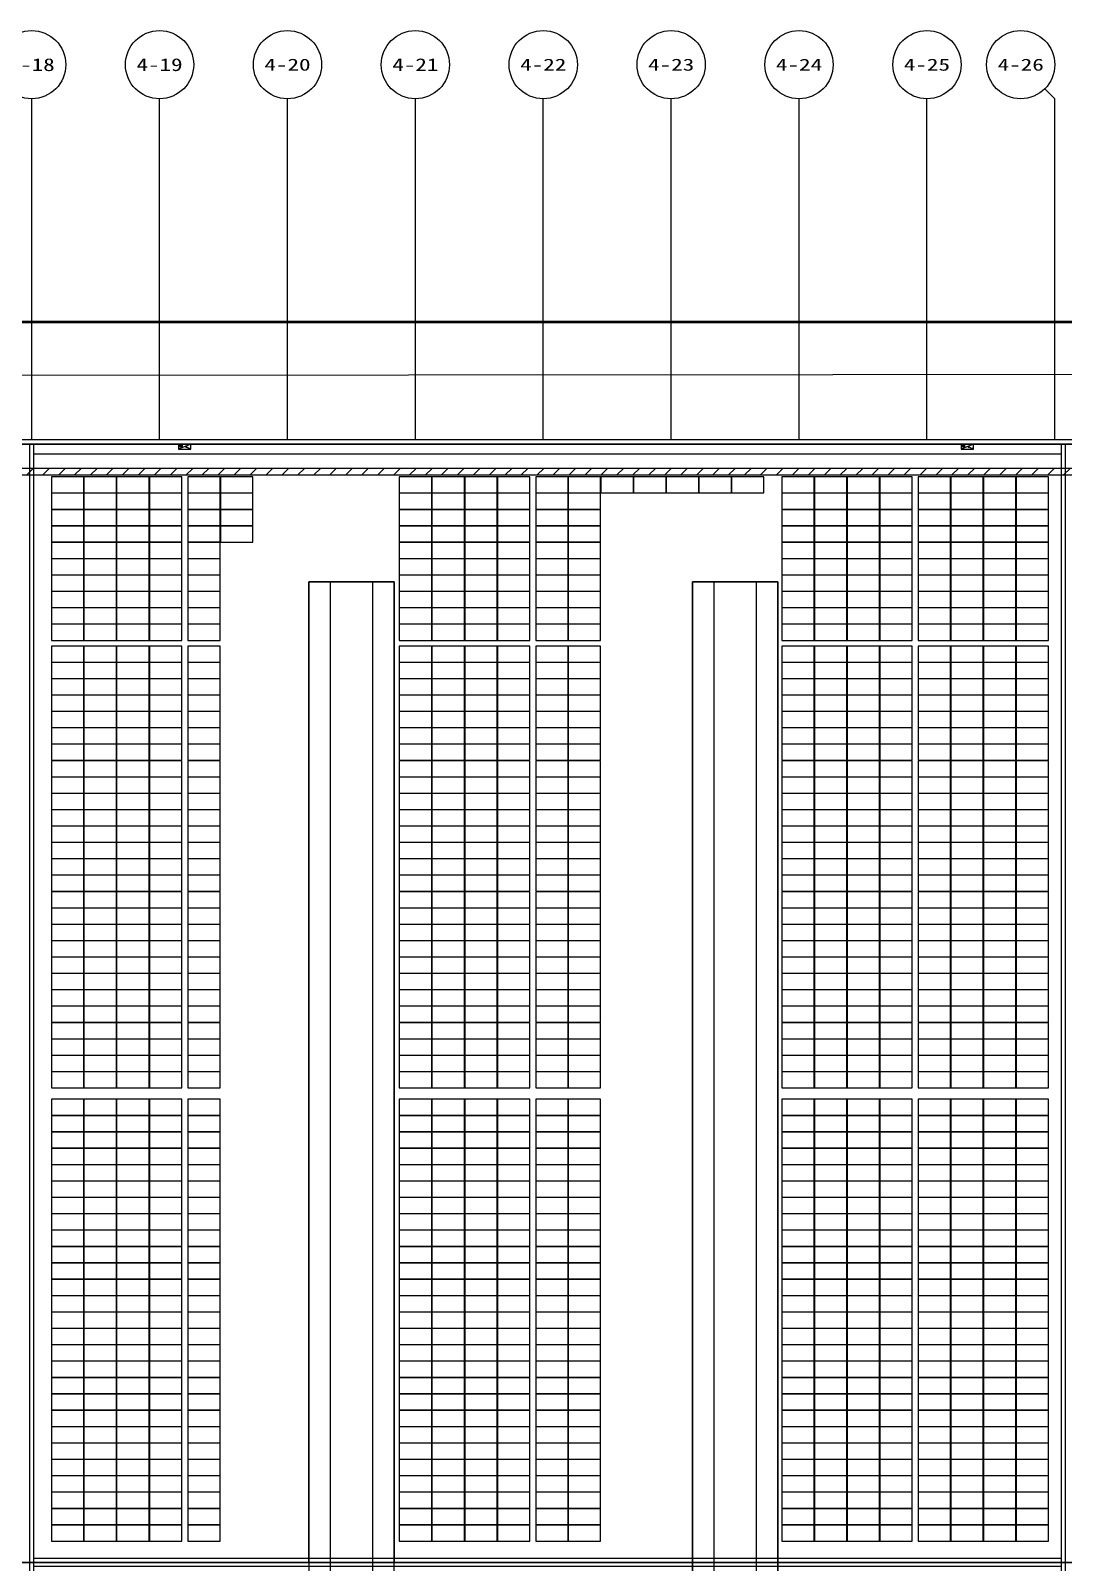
# Model space of a CAD drawing. Header units: metres. Extents: x 1218 to 2690, y 1163 to 1758.
# Drawn here: x 1889.1 to 1961.8, y 1415.1 to 1522.9 of the extents above; entities that cross this region are included whole.
import ezdxf
from ezdxf.enums import TextEntityAlignment as Align

# ---------------------------------------------------------------- set-up
doc = ezdxf.new("R2010")
doc.units = ezdxf.units.M
for name, color, linetype in [('AXIS', 3, 'Continuous'), ('AXIS_TEXT', 7, 'Continuous'), ('WALL', 9, 'Continuous'), ('单元区域外轮廓', 7, 'ByLayer'), ('屋脊线', 7, 'ByLayer'), ('接线图文字', 7, 'Continuous'), ('电缆通道', 7, 'ByLayer'), ('组件', 7, 'ByLayer'), ('运维走道板', 1, 'Continuous'), ('逆变器', 7, 'ByLayer'), ('障碍物', 7, 'ByLayer')]:
    doc.layers.add(name, color=color, linetype=linetype)
doc.styles.add('COMPLEX', font='COMPLEX')

# ---------------------------------------------------------------- blocks, each defined once
blk = doc.blocks.new('_AXISO')
blk.add_circle((0, 0), 0.5)
at = {"layer": 'AXIS_TEXT', "style": 'COMPLEX', "width": 1.041667}
blk.add_attdef('A', text='', height=0.56, dxfattribs=at).set_placement((-0.25, -0.28), (0.25, -0.28), align=Align.FIT)
blk = doc.blocks.new('DT1')
at = {"layer": 'AXIS', "color": 252, "true_color": 0x939598}
for p, q in [((753057, 2047807), (753760, 2047104)), ((681760, 2023104), (681760, 2047104)), ((690760, 2023104), (690760, 2047104)), ((699760, 2023104), (699760, 2047104)), ((708760, 2023104), (708760, 2047104)), ((717760, 2023104), (717760, 2047104)), ((726760, 2023104), (726760, 2047104)), ((735760, 2023104), (735760, 2047104)), ((744760, 2023104), (744760, 2047104)), ((753760, 2023104), (753760, 2047104))]:
    blk.add_line(p, q, dxfattribs=at)
at = {"layer": 'WALL'}
for p, q in [((1243660, 2023104), (77860, 2023104)), ((1243360, 2022804), (78160, 2022804)), ((681910, 1944104), (754210, 1944104))]:
    blk.add_line(p, q, dxfattribs=at)
for points in [[(681910, 1865404), (681910, 2022804), (681610, 2022804), (681610, 1865404)], [(754510, 1865404), (754510, 2022804), (754210, 2022804), (754210, 1865404)], [(707260, 1875104), (707260, 2013104), (701260, 2013104), (701260, 1875104)], [(734260, 1875104), (734260, 2013104), (728260, 2013104), (728260, 1875104)], [(681910, 1944404), (754210, 1944404), (754210, 1943804), (681910, 1943804)]]:
    blk.add_lwpolyline(points, close=True, dxfattribs=at)
for points in [[(754210, 2022104), (681910, 2022104)], [(705760, 1875104), (705760, 2013104), (702760, 2013104), (702760, 1875104), (705760, 1875104)], [(732760, 1875104), (732760, 2013104), (729760, 2013104), (729760, 1875104), (732760, 1875104)]]:
    blk.add_lwpolyline(points, dxfattribs=at)
at = {"layer": 'AXIS', "color": 252, "true_color": 0x939598}
ref = blk.add_blockref('_AXISO', (681760, 2049504), dxfattribs=dict(at, xscale=4800, yscale=4800, zscale=4800))
ref.add_attrib('A', '4-18', dxfattribs={"layer": 'AXIS_TEXT', "height": 894.9}).set_placement((680141, 2049056), (683379, 2049056), align=Align.FIT)
ref = blk.add_blockref('_AXISO', (690760, 2049504), dxfattribs=dict(at, xscale=4800, yscale=4800, zscale=4800))
ref.add_attrib('A', '4-19', dxfattribs={"layer": 'AXIS_TEXT', "height": 894.9}).set_placement((689141, 2049056), (692379, 2049056), align=Align.FIT)
ref = blk.add_blockref('_AXISO', (699760, 2049504), dxfattribs=dict(at, xscale=4800, yscale=4800, zscale=4800))
ref.add_attrib('A', '4-20', dxfattribs={"layer": 'AXIS_TEXT', "height": 843.2}).set_placement((698134, 2049082), (701386, 2049082), align=Align.FIT)
ref = blk.add_blockref('_AXISO', (708760, 2049504), dxfattribs=dict(at, xscale=4800, yscale=4800, zscale=4800))
ref.add_attrib('A', '4-21', dxfattribs={"layer": 'AXIS_TEXT', "height": 894.9}).set_placement((707141, 2049056), (710379, 2049056), align=Align.FIT)
ref = blk.add_blockref('_AXISO', (717760, 2049504), dxfattribs=dict(at, xscale=4800, yscale=4800, zscale=4800))
ref.add_attrib('A', '4-22', dxfattribs={"layer": 'AXIS_TEXT', "height": 843.2}).set_placement((716134, 2049082), (719386, 2049082), align=Align.FIT)
ref = blk.add_blockref('_AXISO', (726760, 2049504), dxfattribs=dict(at, xscale=4800, yscale=4800, zscale=4800))
ref.add_attrib('A', '4-23', dxfattribs={"layer": 'AXIS_TEXT', "height": 843.2}).set_placement((725134, 2049082), (728386, 2049082), align=Align.FIT)
ref = blk.add_blockref('_AXISO', (735760, 2049504), dxfattribs=dict(at, xscale=4800, yscale=4800, zscale=4800))
ref.add_attrib('A', '4-24', dxfattribs={"layer": 'AXIS_TEXT', "height": 824.2}).set_placement((734131, 2049092), (737389, 2049092), align=Align.FIT)
ref = blk.add_blockref('_AXISO', (744760, 2049504), dxfattribs=dict(at, xscale=4800, yscale=4800, zscale=4800))
ref.add_attrib('A', '4-25', dxfattribs={"layer": 'AXIS_TEXT', "height": 843.2}).set_placement((743134, 2049082), (746386, 2049082), align=Align.FIT)
ref = blk.add_blockref('_AXISO', (751360, 2049504), dxfattribs=dict(at, xscale=4800, yscale=4800, zscale=4800))
ref.add_attrib('A', '4-26', dxfattribs={"layer": 'AXIS_TEXT', "height": 843.2}).set_placement((749734, 2049082), (752986, 2049082), align=Align.FIT)
blk = doc.blocks.new('*U582')
at = {"layer": '单元区域外轮廓', "color": 2}
blk.add_polyline3d([(582600, -78700, 12000), (-582600, -78700, 12000), (-582600, 78700, 12000), (582600, 78700, 12000)], close=True, dxfattribs=at)
at = {"flags": 1}
for tag in ['unit_id', 'unit_name', 'parapet_height', 'ground_elevation', 'is_enable_parapet']:
    blk.add_attdef(tag, (0, 0), '', height=2.5, dxfattribs=at)
blk = doc.blocks.new('*U583')
at = {"layer": '屋脊线', "color": 30}
for p, q in [((582600, 78700, 12000), (-582600, 78700, 12000)), ((582600, 0, 16000), (-582600, 0, 16000))]:
    blk.add_line(p, q, dxfattribs=at)
at = {"flags": 1}
for tag in ['unit_id', 'unit_name']:
    blk.add_attdef(tag, (0, 0), '', height=2.5, dxfattribs=at)
blk = doc.blocks.new('*U586')
at = {"color": 0}
blk.add_polyline3d([(0, 0, 0), (-228, 0, 0), (-228, -113, 6), (0, -113, 6)], close=True, dxfattribs=at)
at = {"flags": 1}
for tag in ['silicon-material', 'panel-length', 'panel-width', 'panel-height', 'mounting-hole-spacing1', 'mounting-hole-spacing2', 'userid', 'module-material', 'theme', 'name', 'vmpo', 'voco', 'pmax', 'company-name', 'note', 'id', 'impo', 'isco']:
    blk.add_attdef(tag, (0, 0), '', height=2.5, dxfattribs=at)
blk = doc.blocks.new('*U587')
at = {"layer": '组件', "color": 150}
for p in [(2467, 7640, 1222), (2696, 7640, 1222), (2467, 7524, 1228), (2696, 7524, 1228), (2467, 7409, 1233), (2696, 7409, 1233), (2467, 7294, 1239), (2696, 7294, 1239), (2926, 7294, 1239), (2467, 7179, 1245), (2696, 7179, 1245), (2926, 7179, 1245), (2467, 7063, 1251), (2696, 7063, 1251), (2926, 7063, 1251), (2467, 6948, 1257), (2696, 6948, 1257), (2926, 6948, 1257), (2467, 6833, 1263), (2696, 6833, 1263), (2926, 6833, 1263), (2467, 6718, 1269), (2696, 6718, 1269), (2926, 6718, 1269), (2467, 6602, 1274), (2696, 6602, 1274), (2926, 6602, 1274), (2467, 6449, 1282), (2467, 6334, 1288), (2467, 6219, 1294), (2467, 6103, 1300), (2467, 5988, 1306), (2467, 5873, 1312), (2467, 5758, 1317), (2467, 5642, 1323), (2467, 5527, 1329), (2467, 5412, 1335), (2467, 5297, 1341), (2467, 5181, 1347), (2467, 5066, 1353), (2467, 4951, 1358), (2467, 4836, 1364), (2467, 4720, 1370), (2467, 4605, 1376), (2467, 4490, 1382), (2467, 4375, 1388), (2467, 4259, 1394), (2467, 4144, 1399), (2467, 4029, 1405), (2467, 3914, 1411), (2467, 3798, 1417), (2467, 3683, 1423), (2467, 3568, 1429), (2467, 3453, 1435), (2467, 3259, 1444), (2696, 3259, 1444), (2467, 3144, 1450), (2696, 3144, 1450), (2467, 3029, 1456), (2696, 3029, 1456), (2467, 2914, 1462), (2696, 2914, 1462), (2467, 2798, 1468), (2696, 2798, 1468), (2467, 2683, 1474), (2696, 2683, 1474), (2467, 2568, 1479), (2696, 2568, 1479), (2467, 2453, 1485), (2696, 2453, 1485), (2467, 2337, 1491), (2696, 2337, 1491), (2467, 2222, 1497), (2696, 2222, 1497), (2467, 2107, 1503), (2696, 2107, 1503), (2467, 1992, 1509), (2696, 1992, 1509), (2467, 1876, 1515), (2696, 1876, 1515), (2467, 1761, 1520), (2696, 1761, 1520), (2467, 1646, 1526), (2696, 1646, 1526), (2467, 1531, 1532), (2696, 1531, 1532), (2467, 1415, 1538), (2696, 1415, 1538), (2467, 1300, 1544), (2696, 1300, 1544), (2467, 1185, 1550), (2696, 1185, 1550), (2467, 1070, 1556), (2696, 1070, 1556), (2467, 954, 1562), (2696, 954, 1562), (2467, 839, 1567), (2696, 839, 1567), (2467, 724, 1573), (2696, 724, 1573), (2467, 609, 1579), (2696, 609, 1579), (2467, 493, 1585), (2696, 493, 1585), (2467, 378, 1591), (2696, 378, 1591), (2467, 263, 1597), (2696, 263, 1597)]:
    blk.add_blockref('*U586', p, dxfattribs=at)
at = {"layer": '组件', "color": 32}
for p in [(2926, 7640, 1222), (3156, 7640, 1222), (3426, 7640, 1222), (3656, 7640, 1222), (4915, 7640, 1222), (5145, 7640, 1222), (5375, 7640, 1222), (5605, 7640, 1222), (5875, 7640, 1222), (6104, 7640, 1222), (6334, 7640, 1222), (6564, 7640, 1222), (6794, 7640, 1222), (7024, 7640, 1222), (7253, 7640, 1222), (7607, 7640, 1222), (7837, 7640, 1222), (8067, 7640, 1222), (8297, 7640, 1222), (8567, 7640, 1222), (2926, 7524, 1228), (3156, 7524, 1228), (3426, 7524, 1228), (3656, 7524, 1228), (4915, 7524, 1228), (5145, 7524, 1228), (5375, 7524, 1228), (5605, 7524, 1228), (5875, 7524, 1228), (6104, 7524, 1228), (7607, 7524, 1228), (7837, 7524, 1228), (8067, 7524, 1228), (8297, 7524, 1228), (8567, 7524, 1228), (2926, 7409, 1233), (3156, 7409, 1233), (3426, 7409, 1233), (3656, 7409, 1233), (4915, 7409, 1233), (5145, 7409, 1233), (5375, 7409, 1233), (5605, 7409, 1233), (5875, 7409, 1233), (6104, 7409, 1233), (7607, 7409, 1233), (7837, 7409, 1233), (8067, 7409, 1233), (8297, 7409, 1233), (8567, 7409, 1233), (3156, 7294, 1239), (3426, 7294, 1239), (3656, 7294, 1239), (4915, 7294, 1239), (5145, 7294, 1239), (5375, 7294, 1239), (5605, 7294, 1239), (5875, 7294, 1239), (6104, 7294, 1239), (7607, 7294, 1239), (7837, 7294, 1239), (8067, 7294, 1239), (8297, 7294, 1239), (3156, 7179, 1245), (3426, 7179, 1245), (4915, 7179, 1245), (5145, 7179, 1245), (5375, 7179, 1245), (5605, 7179, 1245), (5875, 7179, 1245), (6104, 7179, 1245), (7607, 7179, 1245), (7837, 7179, 1245), (8067, 7179, 1245), (8297, 7179, 1245), (3156, 7063, 1251), (3426, 7063, 1251), (4915, 7063, 1251), (5145, 7063, 1251), (5375, 7063, 1251), (5605, 7063, 1251), (5875, 7063, 1251), (6104, 7063, 1251), (7607, 7063, 1251), (7837, 7063, 1251), (8067, 7063, 1251), (8297, 7063, 1251), (3156, 6948, 1257), (3426, 6948, 1257), (4915, 6948, 1257), (5145, 6948, 1257), (5375, 6948, 1257), (5605, 6948, 1257), (5875, 6948, 1257), (6104, 6948, 1257), (7607, 6948, 1257), (7837, 6948, 1257), (8067, 6948, 1257), (8297, 6948, 1257), (3156, 6833, 1263), (3426, 6833, 1263), (4915, 6833, 1263), (5145, 6833, 1263), (5375, 6833, 1263), (5605, 6833, 1263), (5875, 6833, 1263), (6104, 6833, 1263), (7607, 6833, 1263), (7837, 6833, 1263), (8067, 6833, 1263), (8297, 6833, 1263), (3156, 6718, 1269), (3426, 6718, 1269), (4915, 6718, 1269), (5145, 6718, 1269), (5375, 6718, 1269), (5605, 6718, 1269), (5875, 6718, 1269), (6104, 6718, 1269), (7607, 6718, 1269), (7837, 6718, 1269), (8067, 6718, 1269), (8297, 6718, 1269), (3156, 6602, 1274), (3426, 6602, 1274), (4915, 6602, 1274), (5145, 6602, 1274), (5375, 6602, 1274), (5605, 6602, 1274), (5875, 6602, 1274), (6104, 6602, 1274), (7607, 6602, 1274), (7837, 6602, 1274), (8067, 6602, 1274), (8297, 6602, 1274), (2696, 6449, 1282), (2926, 6449, 1282), (3156, 6449, 1282), (3426, 6449, 1282), (4915, 6449, 1282), (5145, 6449, 1282), (5375, 6449, 1282), (5605, 6449, 1282), (5875, 6449, 1282), (6104, 6449, 1282), (7607, 6449, 1282), (7837, 6449, 1282), (2696, 6334, 1288), (2926, 6334, 1288), (3156, 6334, 1288), (3426, 6334, 1288), (4915, 6334, 1288), (5145, 6334, 1288), (5375, 6334, 1288), (5605, 6334, 1288), (5875, 6334, 1288), (6104, 6334, 1288), (7607, 6334, 1288), (7837, 6334, 1288), (2696, 6219, 1294), (2926, 6219, 1294), (3156, 6219, 1294), (3426, 6219, 1294), (4915, 6219, 1294), (5145, 6219, 1294), (5375, 6219, 1294), (5605, 6219, 1294), (5875, 6219, 1294), (6104, 6219, 1294), (7607, 6219, 1294), (7837, 6219, 1294), (2696, 6103, 1300), (2926, 6103, 1300), (3156, 6103, 1300), (3426, 6103, 1300), (4915, 6103, 1300), (5145, 6103, 1300), (5375, 6103, 1300), (5605, 6103, 1300), (5875, 6103, 1300), (6104, 6103, 1300), (7607, 6103, 1300), (7837, 6103, 1300), (2696, 5988, 1306), (2926, 5988, 1306), (3156, 5988, 1306), (3426, 5988, 1306), (4915, 5988, 1306), (5145, 5988, 1306), (5375, 5988, 1306), (5605, 5988, 1306), (5875, 5988, 1306), (6104, 5988, 1306), (7607, 5988, 1306), (7837, 5988, 1306), (2696, 5873, 1312), (2926, 5873, 1312), (3156, 5873, 1312), (3426, 5873, 1312), (4915, 5873, 1312), (5145, 5873, 1312), (5375, 5873, 1312), (5605, 5873, 1312), (5875, 5873, 1312), (6104, 5873, 1312), (7607, 5873, 1312), (7837, 5873, 1312), (2696, 5758, 1317), (2926, 5758, 1317), (3156, 5758, 1317), (3426, 5758, 1317), (4915, 5758, 1317), (5145, 5758, 1317), (5375, 5758, 1317), (5605, 5758, 1317), (5875, 5758, 1317), (6104, 5758, 1317), (7607, 5758, 1317), (7837, 5758, 1317), (2696, 5642, 1323), (2926, 5642, 1323), (3156, 5642, 1323), (3426, 5642, 1323), (4915, 5642, 1323), (5145, 5642, 1323), (5375, 5642, 1323), (5605, 5642, 1323), (5875, 5642, 1323), (6104, 5642, 1323), (7607, 5642, 1323), (7837, 5642, 1323), (2696, 5527, 1329), (2926, 5527, 1329), (3156, 5527, 1329), (3426, 5527, 1329), (4915, 5527, 1329), (5145, 5527, 1329), (5375, 5527, 1329), (5605, 5527, 1329), (5875, 5527, 1329), (6104, 5527, 1329), (7607, 5527, 1329), (7837, 5527, 1329), (2696, 5412, 1335), (2926, 5412, 1335), (3156, 5412, 1335), (3426, 5412, 1335), (4915, 5412, 1335), (5145, 5412, 1335), (5375, 5412, 1335), (5605, 5412, 1335), (5875, 5412, 1335), (6104, 5412, 1335), (7607, 5412, 1335), (7837, 5412, 1335), (2696, 5297, 1341), (2926, 5297, 1341), (3156, 5297, 1341), (3426, 5297, 1341), (4915, 5297, 1341), (5145, 5297, 1341), (5375, 5297, 1341), (5605, 5297, 1341), (5875, 5297, 1341), (6104, 5297, 1341), (7607, 5297, 1341), (7837, 5297, 1341), (2696, 5181, 1347), (2926, 5181, 1347), (3156, 5181, 1347), (3426, 5181, 1347), (4915, 5181, 1347), (5145, 5181, 1347), (5375, 5181, 1347), (5605, 5181, 1347), (5875, 5181, 1347), (6104, 5181, 1347), (7607, 5181, 1347), (7837, 5181, 1347), (2696, 5066, 1353), (2926, 5066, 1353), (3156, 5066, 1353), (3426, 5066, 1353), (4915, 5066, 1353), (5145, 5066, 1353), (5375, 5066, 1353), (5605, 5066, 1353), (5875, 5066, 1353), (6104, 5066, 1353), (7607, 5066, 1353), (7837, 5066, 1353), (2696, 4951, 1358), (2926, 4951, 1358), (3156, 4951, 1358), (3426, 4951, 1358), (4915, 4951, 1358), (5145, 4951, 1358), (5375, 4951, 1358), (5605, 4951, 1358), (5875, 4951, 1358), (6104, 4951, 1358), (7607, 4951, 1358), (7837, 4951, 1358), (2696, 4836, 1364), (2926, 4836, 1364), (3156, 4836, 1364), (3426, 4836, 1364), (4915, 4836, 1364), (5145, 4836, 1364), (5375, 4836, 1364), (5605, 4836, 1364), (5875, 4836, 1364), (6104, 4836, 1364), (7607, 4836, 1364), (7837, 4836, 1364), (2696, 4720, 1370), (2926, 4720, 1370), (3156, 4720, 1370), (3426, 4720, 1370), (4915, 4720, 1370), (5145, 4720, 1370), (5375, 4720, 1370), (5605, 4720, 1370), (5875, 4720, 1370), (6104, 4720, 1370), (7607, 4720, 1370), (7837, 4720, 1370), (2696, 4605, 1376), (2926, 4605, 1376), (3156, 4605, 1376), (3426, 4605, 1376), (4915, 4605, 1376), (5145, 4605, 1376), (5375, 4605, 1376), (5605, 4605, 1376), (5875, 4605, 1376), (6104, 4605, 1376), (7607, 4605, 1376), (7837, 4605, 1376), (2696, 4490, 1382), (2926, 4490, 1382), (3156, 4490, 1382), (3426, 4490, 1382), (4915, 4490, 1382), (5145, 4490, 1382), (5375, 4490, 1382), (5605, 4490, 1382), (5875, 4490, 1382), (6104, 4490, 1382), (7607, 4490, 1382), (7837, 4490, 1382), (2696, 4375, 1388), (2926, 4375, 1388), (3156, 4375, 1388), (3426, 4375, 1388), (4915, 4375, 1388), (5145, 4375, 1388), (5375, 4375, 1388), (5605, 4375, 1388), (5875, 4375, 1388), (6104, 4375, 1388), (7607, 4375, 1388), (7837, 4375, 1388), (2696, 4259, 1394), (2926, 4259, 1394), (3156, 4259, 1394), (3426, 4259, 1394), (4915, 4259, 1394), (5145, 4259, 1394), (5375, 4259, 1394), (5605, 4259, 1394), (5875, 4259, 1394), (6104, 4259, 1394), (7607, 4259, 1394), (7837, 4259, 1394), (2696, 4144, 1399), (2926, 4144, 1399), (3156, 4144, 1399), (3426, 4144, 1399), (4915, 4144, 1399), (5145, 4144, 1399), (5375, 4144, 1399), (5605, 4144, 1399), (5875, 4144, 1399), (6104, 4144, 1399), (7607, 4144, 1399), (7837, 4144, 1399), (2696, 4029, 1405), (2926, 4029, 1405), (3156, 4029, 1405), (3426, 4029, 1405), (4915, 4029, 1405), (5145, 4029, 1405), (5375, 4029, 1405), (5605, 4029, 1405), (5875, 4029, 1405), (6104, 4029, 1405), (7607, 4029, 1405), (7837, 4029, 1405), (2696, 3914, 1411), (2926, 3914, 1411), (3156, 3914, 1411), (3426, 3914, 1411), (4915, 3914, 1411), (5145, 3914, 1411), (5375, 3914, 1411), (5605, 3914, 1411), (5875, 3914, 1411), (6104, 3914, 1411), (7607, 3914, 1411), (7837, 3914, 1411), (2696, 3798, 1417), (2926, 3798, 1417), (3156, 3798, 1417), (3426, 3798, 1417), (4915, 3798, 1417), (5145, 3798, 1417), (5375, 3798, 1417), (5605, 3798, 1417), (5875, 3798, 1417), (6104, 3798, 1417), (7607, 3798, 1417), (7837, 3798, 1417), (2696, 3683, 1423), (2926, 3683, 1423), (3156, 3683, 1423), (3426, 3683, 1423), (4915, 3683, 1423), (5145, 3683, 1423), (5375, 3683, 1423), (5605, 3683, 1423), (5875, 3683, 1423), (6104, 3683, 1423), (7607, 3683, 1423), (7837, 3683, 1423), (2696, 3568, 1429), (2926, 3568, 1429), (3156, 3568, 1429), (3426, 3568, 1429), (4915, 3568, 1429), (5145, 3568, 1429), (5375, 3568, 1429), (5605, 3568, 1429), (5875, 3568, 1429), (6104, 3568, 1429), (7607, 3568, 1429), (7837, 3568, 1429), (2696, 3453, 1435), (2926, 3453, 1435), (3156, 3453, 1435), (3426, 3453, 1435), (4915, 3453, 1435), (5145, 3453, 1435), (5375, 3453, 1435), (5605, 3453, 1435), (5875, 3453, 1435), (6104, 3453, 1435), (7607, 3453, 1435), (7837, 3453, 1435), (2926, 3259, 1444), (3156, 3259, 1444), (3426, 3259, 1444), (4915, 3259, 1444), (5145, 3259, 1444), (5375, 3259, 1444), (5605, 3259, 1444), (5875, 3259, 1444), (6104, 3259, 1444), (2926, 3144, 1450), (3156, 3144, 1450), (3426, 3144, 1450), (4915, 3144, 1450), (5145, 3144, 1450), (5375, 3144, 1450), (5605, 3144, 1450), (5875, 3144, 1450), (6104, 3144, 1450), (2926, 3029, 1456), (3156, 3029, 1456), (3426, 3029, 1456), (4915, 3029, 1456), (5145, 3029, 1456), (5375, 3029, 1456), (5605, 3029, 1456), (5875, 3029, 1456), (6104, 3029, 1456), (2926, 2914, 1462), (3156, 2914, 1462), (3426, 2914, 1462), (4915, 2914, 1462), (5145, 2914, 1462), (5375, 2914, 1462), (5605, 2914, 1462), (5875, 2914, 1462), (6104, 2914, 1462), (2926, 2798, 1468), (3156, 2798, 1468), (3426, 2798, 1468), (4915, 2798, 1468), (5145, 2798, 1468), (5375, 2798, 1468), (5605, 2798, 1468), (5875, 2798, 1468), (6104, 2798, 1468), (2926, 2683, 1474), (3156, 2683, 1474), (3426, 2683, 1474), (4915, 2683, 1474), (5145, 2683, 1474), (5375, 2683, 1474), (5605, 2683, 1474), (5875, 2683, 1474), (6104, 2683, 1474), (2926, 2568, 1479), (3156, 2568, 1479), (3426, 2568, 1479), (4915, 2568, 1479), (5145, 2568, 1479), (5375, 2568, 1479), (5605, 2568, 1479), (5875, 2568, 1479), (6104, 2568, 1479), (2926, 2453, 1485), (3156, 2453, 1485), (3426, 2453, 1485), (4915, 2453, 1485), (5145, 2453, 1485), (5375, 2453, 1485), (5605, 2453, 1485), (5875, 2453, 1485), (6104, 2453, 1485), (2926, 2337, 1491), (3156, 2337, 1491), (3426, 2337, 1491), (4915, 2337, 1491), (5145, 2337, 1491), (5375, 2337, 1491), (5605, 2337, 1491), (5875, 2337, 1491), (6104, 2337, 1491), (2926, 2222, 1497), (3156, 2222, 1497), (3426, 2222, 1497), (4915, 2222, 1497), (5145, 2222, 1497), (5375, 2222, 1497), (5605, 2222, 1497), (5875, 2222, 1497), (6104, 2222, 1497), (2926, 2107, 1503), (3156, 2107, 1503), (3426, 2107, 1503), (4915, 2107, 1503), (5145, 2107, 1503), (5375, 2107, 1503), (5605, 2107, 1503), (5875, 2107, 1503), (6104, 2107, 1503), (2926, 1992, 1509), (3156, 1992, 1509), (3426, 1992, 1509), (4915, 1992, 1509), (5145, 1992, 1509), (5375, 1992, 1509), (5605, 1992, 1509), (5875, 1992, 1509), (6104, 1992, 1509), (2926, 1876, 1515), (3156, 1876, 1515), (3426, 1876, 1515), (4915, 1876, 1515), (5145, 1876, 1515), (5375, 1876, 1515), (5605, 1876, 1515), (5875, 1876, 1515), (6104, 1876, 1515), (2926, 1761, 1520), (3156, 1761, 1520), (3426, 1761, 1520), (4915, 1761, 1520), (5145, 1761, 1520), (5375, 1761, 1520), (5605, 1761, 1520), (5875, 1761, 1520), (6104, 1761, 1520), (2926, 1646, 1526), (3156, 1646, 1526), (3426, 1646, 1526), (4915, 1646, 1526), (5145, 1646, 1526), (5375, 1646, 1526), (5605, 1646, 1526), (5875, 1646, 1526), (6104, 1646, 1526), (2926, 1531, 1532), (3156, 1531, 1532), (3426, 1531, 1532), (4915, 1531, 1532), (5145, 1531, 1532), (5375, 1531, 1532), (5605, 1531, 1532), (5875, 1531, 1532), (6104, 1531, 1532), (2926, 1415, 1538), (3156, 1415, 1538), (3426, 1415, 1538), (4915, 1415, 1538), (5145, 1415, 1538), (5375, 1415, 1538), (5605, 1415, 1538), (5875, 1415, 1538), (6104, 1415, 1538), (2926, 1300, 1544), (3156, 1300, 1544), (3426, 1300, 1544), (4915, 1300, 1544), (5145, 1300, 1544), (5375, 1300, 1544), (5605, 1300, 1544), (5875, 1300, 1544), (6104, 1300, 1544), (2926, 1185, 1550), (3156, 1185, 1550), (3426, 1185, 1550), (4915, 1185, 1550), (5145, 1185, 1550), (5375, 1185, 1550), (5605, 1185, 1550), (5875, 1185, 1550), (6104, 1185, 1550), (2926, 1070, 1556), (3156, 1070, 1556), (3426, 1070, 1556), (4915, 1070, 1556), (5145, 1070, 1556), (5375, 1070, 1556), (5605, 1070, 1556), (5875, 1070, 1556), (6104, 1070, 1556), (2926, 954, 1562), (3156, 954, 1562), (3426, 954, 1562), (4915, 954, 1562), (5145, 954, 1562), (5375, 954, 1562), (5605, 954, 1562), (5875, 954, 1562), (6104, 954, 1562), (2926, 839, 1567), (3156, 839, 1567), (3426, 839, 1567), (4915, 839, 1567), (5145, 839, 1567), (5375, 839, 1567), (5605, 839, 1567), (5875, 839, 1567), (6104, 839, 1567), (2926, 724, 1573), (3156, 724, 1573), (3426, 724, 1573), (4915, 724, 1573), (5145, 724, 1573), (5375, 724, 1573), (5605, 724, 1573), (5875, 724, 1573), (6104, 724, 1573), (2926, 609, 1579), (3156, 609, 1579), (3426, 609, 1579), (4915, 609, 1579), (5145, 609, 1579), (5375, 609, 1579), (5605, 609, 1579), (5875, 609, 1579), (6104, 609, 1579), (2926, 493, 1585), (3156, 493, 1585), (3426, 493, 1585), (4915, 493, 1585), (5145, 493, 1585), (5375, 493, 1585), (5605, 493, 1585), (5875, 493, 1585), (6104, 493, 1585), (2926, 378, 1591), (3156, 378, 1591), (3426, 378, 1591), (4915, 378, 1591), (5145, 378, 1591), (5375, 378, 1591), (5605, 378, 1591), (5875, 378, 1591), (6104, 378, 1591), (2926, 263, 1597), (3156, 263, 1597), (3426, 263, 1597), (4915, 263, 1597), (5145, 263, 1597), (5375, 263, 1597), (5605, 263, 1597), (5875, 263, 1597), (6104, 263, 1597)]:
    blk.add_blockref('*U586', p, dxfattribs=at)
at = {"layer": '组件', "color": 12}
for p in [(8796, 7640, 1222), (9026, 7640, 1222), (9256, 7640, 1222), (8796, 7524, 1228), (9026, 7524, 1228), (9256, 7524, 1228), (8796, 7409, 1233), (9026, 7409, 1233), (9256, 7409, 1233), (8567, 7294, 1239), (8796, 7294, 1239), (9026, 7294, 1239), (9256, 7294, 1239), (8567, 7179, 1245), (8796, 7179, 1245), (9026, 7179, 1245), (9256, 7179, 1245), (8567, 7063, 1251), (8796, 7063, 1251), (9026, 7063, 1251), (9256, 7063, 1251), (8567, 6948, 1257), (8796, 6948, 1257), (9026, 6948, 1257), (9256, 6948, 1257), (8567, 6833, 1263), (8796, 6833, 1263), (9026, 6833, 1263), (9256, 6833, 1263), (8567, 6718, 1269), (8796, 6718, 1269), (9026, 6718, 1269), (9256, 6718, 1269), (8567, 6602, 1274), (8796, 6602, 1274), (9026, 6602, 1274), (9256, 6602, 1274), (8067, 6449, 1282), (8297, 6449, 1282), (8567, 6449, 1282), (8796, 6449, 1282), (9026, 6449, 1282), (9256, 6449, 1282), (8067, 6334, 1288), (8297, 6334, 1288), (8567, 6334, 1288), (8796, 6334, 1288), (9026, 6334, 1288), (9256, 6334, 1288), (8067, 6219, 1294), (8297, 6219, 1294), (8567, 6219, 1294), (8796, 6219, 1294), (9026, 6219, 1294), (9256, 6219, 1294), (8067, 6103, 1300), (8297, 6103, 1300), (8567, 6103, 1300), (8796, 6103, 1300), (9026, 6103, 1300), (9256, 6103, 1300), (8067, 5988, 1306), (8297, 5988, 1306), (8567, 5988, 1306), (8796, 5988, 1306), (9026, 5988, 1306), (9256, 5988, 1306), (8067, 5873, 1312), (8297, 5873, 1312), (8567, 5873, 1312), (8796, 5873, 1312), (9026, 5873, 1312), (9256, 5873, 1312), (8067, 5758, 1317), (8297, 5758, 1317), (8567, 5758, 1317), (8796, 5758, 1317), (9026, 5758, 1317), (9256, 5758, 1317), (8067, 5642, 1323), (8297, 5642, 1323), (8567, 5642, 1323), (8796, 5642, 1323), (9026, 5642, 1323), (9256, 5642, 1323), (8067, 5527, 1329), (8297, 5527, 1329), (8567, 5527, 1329), (8796, 5527, 1329), (9026, 5527, 1329), (9256, 5527, 1329), (8067, 5412, 1335), (8297, 5412, 1335), (8567, 5412, 1335), (8796, 5412, 1335), (9026, 5412, 1335), (9256, 5412, 1335), (8067, 5297, 1341), (8297, 5297, 1341), (8567, 5297, 1341), (8796, 5297, 1341), (9026, 5297, 1341), (9256, 5297, 1341), (8067, 5181, 1347), (8297, 5181, 1347), (8567, 5181, 1347), (8796, 5181, 1347), (9026, 5181, 1347), (9256, 5181, 1347), (8067, 5066, 1353), (8297, 5066, 1353), (8567, 5066, 1353), (8796, 5066, 1353), (9026, 5066, 1353), (9256, 5066, 1353), (8067, 4951, 1358), (8297, 4951, 1358), (8567, 4951, 1358), (8796, 4951, 1358), (9026, 4951, 1358), (9256, 4951, 1358), (8067, 4836, 1364), (8297, 4836, 1364), (8567, 4836, 1364), (8796, 4836, 1364), (9026, 4836, 1364), (9256, 4836, 1364), (8067, 4720, 1370), (8297, 4720, 1370), (8567, 4720, 1370), (8796, 4720, 1370), (9026, 4720, 1370), (9256, 4720, 1370), (8067, 4605, 1376), (8297, 4605, 1376), (8567, 4605, 1376), (8796, 4605, 1376), (9026, 4605, 1376), (9256, 4605, 1376), (8067, 4490, 1382), (8297, 4490, 1382), (8567, 4490, 1382), (8796, 4490, 1382), (9026, 4490, 1382), (9256, 4490, 1382), (8067, 4375, 1388), (8297, 4375, 1388), (8567, 4375, 1388), (8796, 4375, 1388), (9026, 4375, 1388), (9256, 4375, 1388), (8067, 4259, 1394), (8297, 4259, 1394), (8567, 4259, 1394), (8796, 4259, 1394), (9026, 4259, 1394), (9256, 4259, 1394), (8067, 4144, 1399), (8297, 4144, 1399), (8567, 4144, 1399), (8796, 4144, 1399), (9026, 4144, 1399), (9256, 4144, 1399), (8067, 4029, 1405), (8297, 4029, 1405), (8567, 4029, 1405), (8796, 4029, 1405), (9026, 4029, 1405), (9256, 4029, 1405), (8067, 3914, 1411), (8297, 3914, 1411), (8567, 3914, 1411), (8796, 3914, 1411), (9026, 3914, 1411), (9256, 3914, 1411), (8067, 3798, 1417), (8297, 3798, 1417), (8567, 3798, 1417), (8796, 3798, 1417), (9026, 3798, 1417), (9256, 3798, 1417), (8067, 3683, 1423), (8297, 3683, 1423), (8567, 3683, 1423), (8796, 3683, 1423), (9026, 3683, 1423), (9256, 3683, 1423), (8067, 3568, 1429), (8297, 3568, 1429), (8567, 3568, 1429), (8796, 3568, 1429), (9026, 3568, 1429), (9256, 3568, 1429), (8067, 3453, 1435), (8297, 3453, 1435), (8567, 3453, 1435), (8796, 3453, 1435), (9026, 3453, 1435), (9256, 3453, 1435), (7607, 3259, 1444), (7837, 3259, 1444), (8067, 3259, 1444), (8297, 3259, 1444), (8567, 3259, 1444), (8796, 3259, 1444), (9026, 3259, 1444), (9256, 3259, 1444), (7607, 3144, 1450), (7837, 3144, 1450), (8067, 3144, 1450), (8297, 3144, 1450), (8567, 3144, 1450), (8796, 3144, 1450), (9026, 3144, 1450), (9256, 3144, 1450), (7607, 3029, 1456), (7837, 3029, 1456), (8067, 3029, 1456), (8297, 3029, 1456), (8567, 3029, 1456), (8796, 3029, 1456), (9026, 3029, 1456), (9256, 3029, 1456), (7607, 2914, 1462), (7837, 2914, 1462), (8067, 2914, 1462), (8297, 2914, 1462), (8567, 2914, 1462), (8796, 2914, 1462), (9026, 2914, 1462), (9256, 2914, 1462), (7607, 2798, 1468), (7837, 2798, 1468), (8067, 2798, 1468), (8297, 2798, 1468), (8567, 2798, 1468), (8796, 2798, 1468), (9026, 2798, 1468), (9256, 2798, 1468), (7607, 2683, 1474), (7837, 2683, 1474), (8067, 2683, 1474), (8297, 2683, 1474), (8567, 2683, 1474), (8796, 2683, 1474), (9026, 2683, 1474), (9256, 2683, 1474), (7607, 2568, 1479), (7837, 2568, 1479), (8067, 2568, 1479), (8297, 2568, 1479), (8567, 2568, 1479), (8796, 2568, 1479), (9026, 2568, 1479), (9256, 2568, 1479), (7607, 2453, 1485), (7837, 2453, 1485), (8067, 2453, 1485), (8297, 2453, 1485), (8567, 2453, 1485), (8796, 2453, 1485), (9026, 2453, 1485), (9256, 2453, 1485), (7607, 2337, 1491), (7837, 2337, 1491), (8067, 2337, 1491), (8297, 2337, 1491), (8567, 2337, 1491), (8796, 2337, 1491), (9026, 2337, 1491), (9256, 2337, 1491), (7607, 2222, 1497), (7837, 2222, 1497), (8067, 2222, 1497), (8297, 2222, 1497), (8567, 2222, 1497), (8796, 2222, 1497), (9026, 2222, 1497), (9256, 2222, 1497), (7607, 2107, 1503), (7837, 2107, 1503), (8067, 2107, 1503), (8297, 2107, 1503), (8567, 2107, 1503), (8796, 2107, 1503), (9026, 2107, 1503), (9256, 2107, 1503), (7607, 1992, 1509), (7837, 1992, 1509), (8067, 1992, 1509), (8297, 1992, 1509), (8567, 1992, 1509), (8796, 1992, 1509), (9026, 1992, 1509), (9256, 1992, 1509), (7607, 1876, 1515), (7837, 1876, 1515), (8067, 1876, 1515), (8297, 1876, 1515), (8567, 1876, 1515), (8796, 1876, 1515), (9026, 1876, 1515), (9256, 1876, 1515), (7607, 1761, 1520), (7837, 1761, 1520), (8067, 1761, 1520), (8297, 1761, 1520), (8567, 1761, 1520), (8796, 1761, 1520), (9026, 1761, 1520), (9256, 1761, 1520), (7607, 1646, 1526), (7837, 1646, 1526), (8067, 1646, 1526), (8297, 1646, 1526), (8567, 1646, 1526), (8796, 1646, 1526), (9026, 1646, 1526), (9256, 1646, 1526), (7607, 1531, 1532), (7837, 1531, 1532), (8067, 1531, 1532), (8297, 1531, 1532), (8567, 1531, 1532), (8796, 1531, 1532), (9026, 1531, 1532), (9256, 1531, 1532), (7607, 1415, 1538), (7837, 1415, 1538), (8067, 1415, 1538), (8297, 1415, 1538), (8567, 1415, 1538), (8796, 1415, 1538), (9026, 1415, 1538), (9256, 1415, 1538), (7607, 1300, 1544), (7837, 1300, 1544), (8067, 1300, 1544), (8297, 1300, 1544), (8567, 1300, 1544), (8796, 1300, 1544), (9026, 1300, 1544), (9256, 1300, 1544), (7607, 1185, 1550), (7837, 1185, 1550), (8067, 1185, 1550), (8297, 1185, 1550), (8567, 1185, 1550), (8796, 1185, 1550), (9026, 1185, 1550), (9256, 1185, 1550), (7607, 1070, 1556), (7837, 1070, 1556), (8067, 1070, 1556), (8297, 1070, 1556), (8567, 1070, 1556), (8796, 1070, 1556), (9026, 1070, 1556), (9256, 1070, 1556), (7607, 954, 1562), (7837, 954, 1562), (8067, 954, 1562), (8297, 954, 1562), (8567, 954, 1562), (8796, 954, 1562), (9026, 954, 1562), (9256, 954, 1562), (7607, 839, 1567), (7837, 839, 1567), (8067, 839, 1567), (8297, 839, 1567), (8567, 839, 1567), (8796, 839, 1567), (9026, 839, 1567), (9256, 839, 1567), (7607, 724, 1573), (7837, 724, 1573), (8067, 724, 1573), (8297, 724, 1573), (8567, 724, 1573), (8796, 724, 1573), (9026, 724, 1573), (9256, 724, 1573), (7607, 609, 1579), (7837, 609, 1579), (8067, 609, 1579), (8297, 609, 1579), (8567, 609, 1579), (8796, 609, 1579), (9026, 609, 1579), (9256, 609, 1579), (7607, 493, 1585), (7837, 493, 1585), (8067, 493, 1585), (8297, 493, 1585), (8567, 493, 1585), (8796, 493, 1585), (9026, 493, 1585), (9256, 493, 1585), (7607, 378, 1591), (7837, 378, 1591), (8067, 378, 1591), (8297, 378, 1591), (8567, 378, 1591), (8796, 378, 1591), (9026, 378, 1591), (9256, 378, 1591), (7607, 263, 1597), (7837, 263, 1597), (8067, 263, 1597), (8297, 263, 1597), (8567, 263, 1597), (8796, 263, 1597), (9026, 263, 1597), (9256, 263, 1597)]:
    blk.add_blockref('*U586', p, dxfattribs=at)
at = {"flags": 1}
for tag in ['tilt', 'azimuth', 'mode', 'align', 'array-mode', 'panel-x', 'panel-y', 'offset-x', 'offset-y', 'panel-per-row', 'bracket-type', 'bracket-value', 'row-per-array']:
    blk.add_attdef(tag, (0, 0), '', height=2.5, dxfattribs=at)
blk = doc.blocks.new('*U626', base_point=(44, 18))
at = {"color": 0}
for p, q in [((0, 0), (87, 36)), ((57, 18), (82, 18)), ((57, 10), (82, 10))]:
    blk.add_line(p, q, dxfattribs=at)
blk.add_lwpolyline([(0, 0), (87, 0), (87, 36), (0, 36)], close=True, dxfattribs=at)
blk.add_lwpolyline([(5, 27, -0.6815), (16, 30), (26, 24, 0.6815), (37, 27)], format="xyb", dxfattribs=at)
blk = doc.blocks.new('*U628', base_point=(44, 18))
at = {"color": 0}
for p, q in [((0, 0), (87, 36)), ((57, 18), (82, 18)), ((57, 10), (82, 10))]:
    blk.add_line(p, q, dxfattribs=at)
blk.add_lwpolyline([(0, 0), (87, 0), (87, 36), (0, 36)], close=True, dxfattribs=at)
blk.add_lwpolyline([(5, 27, -0.6815), (16, 30), (26, 24, 0.6815), (37, 27)], format="xyb", dxfattribs=at)
blk = doc.blocks.new('*U688')
at = {"layer": '障碍物', "color": 1}
blk.add_polyline3d([(40500, 69000, 10), (46500, 69000, 10), (46500, 0, 10), (40500, 0, 10)], close=True, dxfattribs=at)
at = {"flags": 1}
for tag in ['height', 'shape']:
    blk.add_attdef(tag, (0, 0), '', height=2.5, dxfattribs=at)
blk = doc.blocks.new('*U691')
at = {"layer": '障碍物', "color": 1}
blk.add_polyline3d([(67500, 69000, 10), (73500, 69000, 10), (73500, 0, 10), (67500, 0, 10)], close=True, dxfattribs=at)
at = {"flags": 1}
for tag in ['height', 'shape']:
    blk.add_attdef(tag, (0, 0), '', height=2.5, dxfattribs=at)
blk = doc.blocks.new('*U692')
at = {"layer": '障碍物', "color": 1}
blk.add_polyline3d([(67500, 0, 10), (73500, 0, 10), (73500, -69000, 10), (67500, -69000, 10)], close=True, dxfattribs=at)
at = {"flags": 1}
for tag in ['height', 'shape']:
    blk.add_attdef(tag, (0, 0), '', height=2.5, dxfattribs=at)

msp = doc.modelspace()

# ---------------------------------------------------------------- hatches: boundary and pattern name
at = {"layer": '运维走道板'}
h = msp.add_hatch(dxfattribs=at)
h.set_pattern_fill('ANSI31', color=1, scale=0.5)
h.set_pattern_definition([(45, (3149.2461, -2326.28056), (-0.561266, 0.561266), [])])
h.paths.add_polyline_path([(1736.63, 1492.16), (2077.67, 1492.16), (2077.67, 1491.66), (1736.63, 1491.66)])

# ---------------------------------------------------------------- linework, layer by layer
at = {"layer": '单元区域外轮廓', "color": 4, "elevation": 12}
msp.add_lwpolyline([(2450.82, 1336.45), (1285.62, 1336.45), (1285.62, 1493.85), (2450.82, 1493.85)], close=True, dxfattribs=at)
at = {"layer": '屋脊线', "color": 30, "elevation": 16}
msp.add_lwpolyline([(1285.62, 1415.15), (2450.82, 1415.15)], dxfattribs=at)
at = {"layer": '接线图文字', "color": 2, "const_width": 0.2, "elevation": 12.3}
msp.add_lwpolyline([(1393.99, 1502.44), (2466.12, 1502.44)], dxfattribs=at)
at = {"layer": '电缆通道', "color": 6}
msp.add_polyline3d([(1736.45, 1498.59, 0.01), (1975.48, 1498.77, 0.01)], dxfattribs=at)
at = {"layer": '运维走道板', "elevation": 12.3}
msp.add_lwpolyline([(1736.63, 1492.16), (2077.67, 1492.16), (2077.67, 1491.66), (1736.63, 1491.66), (1736.63, 1492.16)], dxfattribs=at)
at = {"layer": '障碍物', "color": 2, "elevation": 12.3}
for points in [[(1908.72, 1484.15), (1914.72, 1484.15), (1914.72, 1415.15), (1908.72, 1415.15)], [(1935.72, 1484.15), (1941.72, 1484.15), (1941.72, 1415.15), (1935.72, 1415.15)], [(1935.72, 1415.15), (1941.72, 1415.15), (1941.72, 1346.15), (1935.72, 1346.15)]]:
    msp.add_lwpolyline(points, close=True, dxfattribs=at)

# ---------------------------------------------------------------- block references
at = {"xscale": 0.001, "yscale": 0.001, "zscale": 0.001}
msp.add_blockref('DT1', (1207.46, -528.95, 12.3), dxfattribs=at)
at = {"layer": '单元区域外轮廓', "xscale": 0.001, "yscale": 0.001, "zscale": 0.001}
msp.add_blockref('*U582', (1868.22, 1415.15), dxfattribs=at)
at = {"layer": '屋脊线', "xscale": 0.001, "yscale": 0.001, "zscale": 0.001}
msp.add_blockref('*U583', (1868.22, 1415.15), dxfattribs=at)
at = {"layer": '组件', "xscale": 0.01, "yscale": 0.01, "zscale": 0.01}
msp.add_blockref('*U587', (1868.22, 1415.15), dxfattribs=at)
at = {"layer": '逆变器', "xscale": 0.01, "yscale": 0.01, "zscale": 0.01, "rotation": 180}
for name, p in [('*U626', (1899.99, 1493.67, 12.58)), ('*U628', (1955.05, 1493.67, 12.58))]:
    msp.add_blockref(name, p, dxfattribs=at)
at = {"layer": '障碍物', "xscale": 0.001, "yscale": 0.001, "zscale": 0.001}
for name in ['*U688', '*U691', '*U692']:
    msp.add_blockref(name, (1868.22, 1415.15), dxfattribs=at)

doc.saveas('drawing.dxf')
